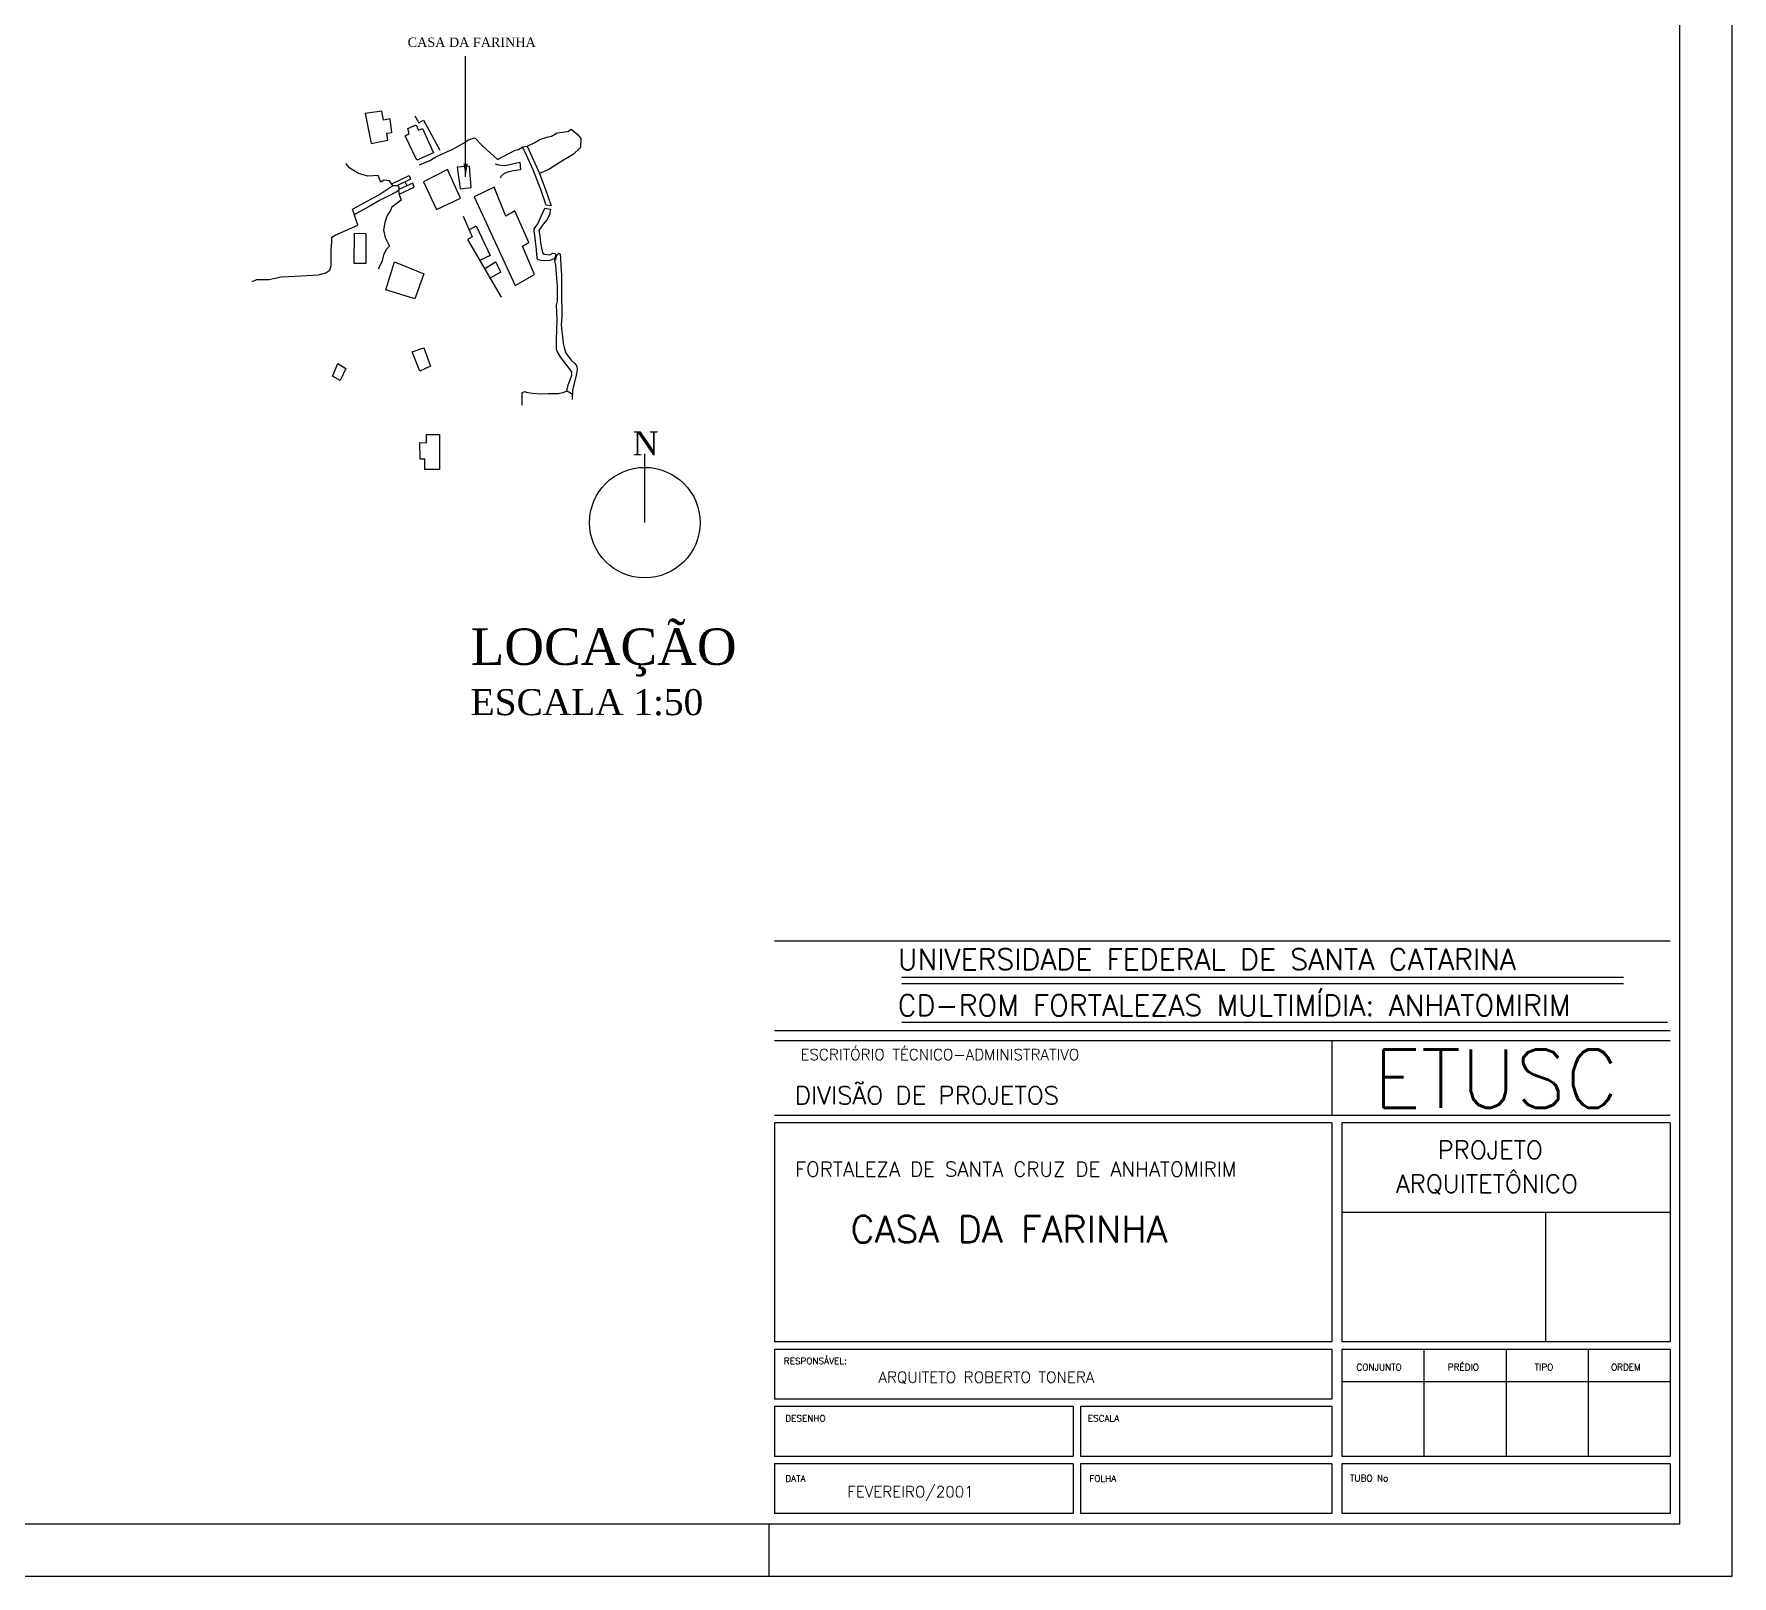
# Model space of a CAD drawing. Extents: x -1236 to 1911, y -280 to 323.
# Drawn here: x -721.8 to -395.5, y -271 to 25.3 of the extents above; entities that cross this region are included whole.
import ezdxf

# ---------------------------------------------------------------- set-up
doc = ezdxf.new("R2010")
doc.units = 0
doc.header["$MEASUREMENT"] = 0
for name, color, linetype in [('CONTINENTE', 1, 'CONTINUOUS'), ('MARGEMINT', 6, 'CONTINUOUS'), ('MARGEMTEXT', 1, 'CONTINUOUS'), ('MARGEXT', 2, 'CONTINUOUS'), ('MARGINT', 6, 'CONTINUOUS'), ('TEXT1', 3, 'CONTINUOUS'), ('TEXT2', 6, 'CONTINUOUS'), ('TEXTOS', 3, 'CONTINUOUS')]:
    doc.layers.add(name, color=color, linetype=linetype)
doc.styles.add('ROMANS', font='romans')
doc.dimstyles.get("Standard").update_dxf_attribs({"dimtxt": 0.18, "dimasz": 0.18, "dimexe": 0.18, "dimexo": 0.0625, "dimgap": 0.09, "dimtad": 0, "dimtih": 1, "dimtoh": 1, "dimdec": 4, "dimzin": 0, "dimdsep": 46, "dimtxsty": 'STANDARD', "dimcen": 0.09, "dimadec": 0, "dimazin": 0, "dimtfac": 1, "dimtdec": 4, "dimtofl": 0, "dimtmove": 0, "dimatfit": 3, "dimfxl": 1, "dimtolj": 1, "dimtzin": 0, "dimarcsym": 0})

msp = doc.modelspace()

# ---------------------------------------------------------------- linework, layer by layer
at = {"layer": 'CONTINENTE'}
msp.add_line((-604.432139, -68.570651), (-604.432139, -55.382515), dxfattribs=at)
for points in [[(-658.132803, 10.041551), (-657.039754, 4.270076), (-653.838678, 4.89402), (-653.994831, 6.297892), (-653.05793, 6.375884), (-653.370228, 9.027642), (-654.619429, 8.793664), (-654.931727, 10.509506), (-658.132803, 10.041551)], [(-649.700705, 6.219898), (-649.934929, 7.155812), (-648.37343, 7.857748), (-647.904979, 6.843842), (-647.124228, 7.155812), (-645.016205, 2.47624), (-648.217281, 1.072368), (-650.481453, 5.751942), (-649.700705, 6.219898)], [(-648.607653, 9.573592), (-647.826905, 8.247714), (-646.968079, 8.793664), (-643.845081, 3.02219)], [(-647.719773, 0.16606), (-645.7345, 0.998996), (-644.463927, 1.752607), (-641.168374, 3.259827), (-638.944868, 4.529065), (-638.230171, 5.044694), (-637.078711, 5.362004), (-635.609612, 3.815119), (-632.711112, 1.236978), (-629.33615, 3.021845), (-628.700863, 3.101173), (-627.867046, 3.616802), (-627.033233, 3.775456), (-625.703205, 4.410075), (-624.591452, 5.044694), (-623.241465, 5.480994), (-622.367945, 5.718976), (-621.256192, 6.313932), (-619.747386, 6.551915), (-619.072393, 6.670907), (-618.556223, 7.027879), (-617.484176, 6.115613), (-616.690067, 5.243012), (-616.809183, 3.537474), (-618.198873, 2.188909), (-620.382672, 0.880006), (-622.884115, -0.746206), (-624.631159, -1.499815)], [(-627.059774, 3.770406), (-624.631159, -1.499815), (-623.596203, -4.340305), (-622.40504, -7.672055), (-623.357969, -7.553063), (-624.315934, -4.723547), (-625.904154, -0.796841), (-627.49237, 2.733228), (-627.92363, 3.581811)], [(-679.850812, -22.227854), (-678.958864, -21.845992), (-676.665284, -21.845992), (-674.244284, -21.336844), (-671.695863, -21.209557), (-669.402283, -21.082268), (-667.108704, -20.954982), (-665.707073, -20.573122), (-664.942545, -20.063974), (-664.687703, -19.172964), (-664.687703, -16.24536), (-664.560283, -14.590629), (-664.560283, -13.699619), (-663.923176, -13.317759), (-659.590862, -11.408452), (-660.610231, -8.353562), (-655.513385, -5.553248), (-653.602071, -4.280376), (-652.837543, -3.771227), (-653.474651, -2.88022), (-654.49402, -2.752931), (-655.131123, -3.134793), (-655.640806, -1.861923), (-657.679544, -1.989209), (-659.463441, -1.480061), (-661.119913, -0.461764), (-661.884441, 0.429246)], [(-633.207533, 0.404042), (-632.53254, 0.16606), (-631.460494, 0.047068), (-630.388447, 0.245387), (-629.316401, 0.523032), (-628.442881, 0.681687), (-628.284058, -0.785869), (-629.634044, -0.984188), (-630.586974, -1.182506), (-631.460494, -1.499815), (-632.01637, -2.015444), (-632.214897, -2.372416)], [(-653.033116, -3.497715), (-649.7208, -1.881103), (-649.437494, -2.566282), (-651.972343, -3.771227)], [(-650.117563, -3.864224), (-650.503181, -3.072858)], [(-646.958428, -3.106262), (-644.460029, -8.409778), (-639.853606, -6.225976), (-642.352006, -0.688481), (-646.958428, -3.106262)], [(-640.478205, -0.298517), (-639.931681, -4.43214), (-637.823657, -4.198162), (-638.135955, -0.064539), (-640.478205, -0.298517)], [(-652.837543, -3.771227), (-652.455281, -3.771227), (-651.945595, -3.771227), (-651.690754, -4.025803), (-651.690754, -4.662238), (-652.20044, -5.044099), (-655.385964, -6.698831), (-657.424703, -7.844414), (-659.973124, -9.244573), (-660.2535, -9.422628)], [(-651.761997, -4.715614), (-651.642929, -5.524042), (-651.252553, -6.615942), (-652.033305, -7.161892), (-653.048279, -7.94182), (-653.282502, -8.565764), (-653.907105, -9.57967), (-654.375555, -10.90555), (-654.609778, -12.387414), (-654.297481, -13.791287), (-653.672878, -15.039173), (-653.516729, -15.429137), (-654.063254, -16.053081), (-654.609778, -17.144981), (-654.92208, -18.236881), (-655.468604, -19.484767), (-655.624753, -19.874731)], [(-651.657385, -5.425891), (-648.721773, -4.130278), (-649.005078, -3.370621), (-651.690754, -4.562238)], [(-637.199055, -5.991998), (-629.313482, -22.994448), (-625.643959, -20.888639), (-627.908131, -15.429137), (-626.737008, -14.727201), (-629.391556, -8.643756), (-631.109208, -9.657664), (-633.373384, -4.12017), (-637.199055, -5.991998)], [(-639.307082, -9.657664), (-637.58943, -13.635301), (-638.526331, -14.181251), (-632.046108, -25.25624)], [(-623.639225, -8.162262), (-622.567175, -8.360582), (-622.765705, -9.391838), (-623.202465, -10.343766), (-623.956868, -11.216367), (-624.393628, -11.850986), (-624.790681, -12.445941), (-624.592154, -13.437534), (-624.473038, -14.746437), (-624.274511, -15.85702), (-623.996571, -16.769284), (-623.678928, -17.007266), (-622.686291, -17.086593), (-622.090712, -16.769284), (-621.653952, -16.848611), (-621.534835, -17.324575), (-621.852478, -17.879867), (-622.884818, -18.236841), (-624.353921, -18.197179), (-624.989207, -18.078186), (-625.108324, -17.760877), (-625.227441, -16.17433), (-625.584791, -13.358207), (-625.664201, -12.485605), (-625.703908, -12.088969), (-624.989207, -11.13704), (-624.274511, -9.550493), (-623.639225, -8.162262)], [(-660.289878, -13.031066), (-660.356686, -18.70349), (-657.951715, -18.70349), (-657.951715, -13.097799), (-660.289878, -13.031066)], [(-638.174006, -12.281575), (-636.808683, -11.529492), (-634.154131, -17.222973), (-636.181057, -18.189427)], [(-652.501755, -18.470859), (-646.880354, -20.732653), (-648.598005, -25.568212), (-654.219403, -23.852367), (-652.501755, -18.470859)], [(-635.25052, -19.779757), (-633.139157, -18.470859), (-632.124182, -20.420681), (-634.175745, -21.616594)], [(-621.688818, -18.225131), (-621.490291, -17.788829), (-621.410877, -17.392192), (-621.252058, -17.114548), (-620.934414, -16.797238), (-620.696181, -16.995555), (-620.656474, -17.709502), (-620.537357, -19.335714), (-620.457948, -20.961926), (-620.418241, -22.865783), (-620.418241, -25.483587), (-620.338831, -27.585763), (-620.378538, -28.973994), (-620.497655, -30.560541), (-620.378534, -31.785569), (-620.259417, -32.816825), (-620.100598, -34.125727), (-619.941774, -34.919001), (-619.584424, -35.989922), (-618.591787, -37.338487), (-617.877091, -37.973106), (-617.480034, -38.488735), (-617.400624, -39.202682), (-617.599151, -40.233937), (-617.996204, -41.82829), (-618.313847, -43.176857), (-618.393257, -44.882397)], [(-619.4256, -43.295847), (-619.147664, -42.105936), (-618.790314, -41.114343), (-618.472671, -40.241742), (-618.472671, -39.607123), (-619.50501, -38.258558), (-620.537354, -36.870327), (-621.17264, -35.759744), (-621.410873, -35.283778), (-621.410873, -34.649159), (-621.410873, -34.133532), (-621.410873, -33.459248), (-621.291823, -29.623477), (-621.371233, -26.807351), (-621.212409, -26.014078), (-621.212409, -23.118627), (-621.410493, -20.835434), (-621.52961, -19.129894), (-621.688818, -18.225131)], [(-649.157687, -35.777476), (-646.860597, -35.012583), (-645.602665, -38.509232), (-647.626294, -39.438028), (-649.157687, -35.777476)], [(-663.432465, -38.017516), (-661.84638, -38.946312), (-662.940233, -41.240988), (-664.416934, -40.42146), (-663.432465, -38.017516)], [(-618.351046, -43.975794), (-619.028547, -43.494167), (-619.4256, -43.295847), (-620.180004, -43.613157), (-621.09323, -43.811476), (-621.847633, -43.851139), (-622.999093, -43.851139), (-624.388783, -43.890804), (-625.977003, -43.771811), (-626.850523, -43.613157), (-627.565219, -43.414839), (-628.081393, -43.613157), (-628.081393, -44.644415), (-628.081393, -45.99298)], [(-647.595528, -56.377568), (-647.645755, -53.166453), (-646.390094, -53.216626), (-646.390094, -51.661243), (-643.878767, -51.661243), (-643.878767, -58.384512), (-646.691451, -58.384512), (-646.691451, -56.377568), (-647.595528, -56.377568)]]:
    msp.add_lwpolyline(points, dxfattribs=at)
msp.add_circle((-604.432139, -68.570651), 10.615362, dxfattribs=at)
at = {"layer": 'MARGEMINT'}
for p, q in [((-407.368844, -149.027318), (-579.499991, -149.027318)), ((-407.368844, -166.240433), (-579.499991, -166.240433)), ((-407.368844, -168.153001), (-579.499991, -168.153001)), ((-407.368844, -182.497263), (-579.499991, -182.497263))]:
    msp.add_line(p, q, dxfattribs=at)
at = {"layer": 'MARGEMTEXT'}
for p, q in [((-472.396166, -168.153001), (-472.396166, -182.497263)), ((-472.396166, -183.93169), (-579.499991, -183.93169)), ((-579.499991, -183.93169), (-579.499991, -226.008192)), ((-472.396166, -183.93169), (-472.396166, -226.008192)), ((-407.368844, -183.93169), (-470.483598, -183.93169)), ((-470.483598, -183.93169), (-470.483598, -226.008192)), ((-407.368844, -183.93169), (-407.368844, -226.008192)), ((-407.368844, -201.144804), (-470.483598, -201.144804)), ((-431.320183, -201.144804), (-431.320183, -226.008192)), ((-472.396166, -226.008192), (-579.499991, -226.008192)), ((-472.396166, -227.442619), (-579.499991, -227.442619)), ((-579.499991, -227.442619), (-579.499991, -237.00546)), ((-472.396166, -227.442619), (-472.396166, -237.00546)), ((-407.368844, -226.008192), (-470.483598, -226.008192)), ((-470.483598, -227.442619), (-470.483598, -248.002728)), ((-407.368844, -227.442619), (-470.483598, -227.442619)), ((-454.704909, -227.442619), (-454.704909, -248.002728)), ((-438.926221, -227.442619), (-438.926221, -248.002728)), ((-423.147532, -227.442619), (-423.147532, -248.002728)), ((-407.368844, -227.442619), (-407.368844, -248.002728)), ((-407.368844, -233.658466), (-470.483598, -233.658466)), ((-472.396166, -237.00546), (-579.499991, -237.00546)), ((-522.122942, -238.439886), (-579.499991, -238.439886)), ((-579.499991, -238.439886), (-579.499991, -248.002728)), ((-522.122942, -238.439886), (-522.122942, -248.002728)), ((-472.396166, -238.439886), (-520.688516, -238.439886)), ((-520.688516, -238.439886), (-520.688516, -248.002728)), ((-472.396166, -238.439886), (-472.396166, -248.002728)), ((-522.122942, -248.002728), (-579.499991, -248.002728)), ((-522.122942, -249.437154), (-579.499991, -249.437154)), ((-579.499991, -249.437154), (-579.499991, -258.999996)), ((-522.122942, -249.437154), (-522.122942, -258.999996)), ((-472.396166, -248.002728), (-520.688516, -248.002728)), ((-472.396166, -249.437154), (-520.688516, -249.437154)), ((-520.688516, -249.437154), (-520.688516, -258.999996)), ((-472.396166, -249.437154), (-472.396166, -258.999996)), ((-407.368844, -248.002728), (-470.483598, -248.002728)), ((-407.368844, -249.437154), (-470.483598, -249.437154)), ((-470.483598, -249.437154), (-470.483598, -258.999996)), ((-407.368844, -249.437154), (-407.368844, -258.999996)), ((-522.122942, -258.999996), (-579.499991, -258.999996)), ((-472.396166, -258.999996), (-520.688516, -258.999996)), ((-407.368844, -258.999996), (-470.483598, -258.999996))]:
    msp.add_line(p, q, dxfattribs=at)
at = {"layer": 'MARGEXT'}
for p, q in [((-395.5, -271), (-395.5, 323)), ((-580.5, -271), (-580.5, -261)), ((-1236.5, -271), (-395.5, -271))]:
    msp.add_line(p, q, dxfattribs=at)
at = {"layer": 'MARGINT'}
for p, q in [((-405.5, -261), (-405.5, 313)), ((-1211.5, -261), (-405.5, -261))]:
    msp.add_line(p, q, dxfattribs=at)
at = {"layer": 'TEXT1'}
for p, q in [((-416.368844, -155.970146), (-555.030046, -155.970146)), ((-416.368844, -157.175266), (-555.030046, -157.175266)), ((-407.870101, -164.603456), (-555.030046, -164.603456))]:
    msp.add_line(p, q, dxfattribs=at)

# ---------------------------------------------------------------- texts
at = {"layer": 'CONTINENTE', "attachment_point": 1}
for s, insert, char_height, width in [('\\fTimes New Roman|b0|i0|c0|p18;N', (-606.789643, -51.04927), 4.6, 8.10982), ('\\fTimes New Roman|b0|i0|c0|p18;LOCAÇÃO\\P\\H5;ESCALA 1:50', (-637.883807, -88.90184), 7, 184.7057)]:
    msp.add_mtext(s, dxfattribs=dict(at, insert=insert, char_height=char_height, width=width))
at = {"layer": 'TEXT1', "style": 'ROMANS'}
for s, height, p in [('UNIVERSIDADE FEDERAL DE SANTA CATARINA', 4.01639344, (-555.810558, -154.517998)), ('CD-ROM FORTALEZAS MULTIMÍDIA: ANHATOMIRIM', 4.01639344, (-555.835229, -163.361082)), ('ESCRITÓRIO TÉCNICO-ADMINISTRATIVO', 2.12233962, (-574.518078, -171.85044)), ('DIVISÃO DE PROJETOS', 3.44262295, (-575.57996, -180.339799)), ('PROJETO', 3.442623, (-452.07996, -190.839799)), ('FORTALEZA DE SANTA CRUZ DE ANHATOMIRIM', 2.78852459, (-575.57796, -194.205821)), ('ARQUITETÔNICO', 3.44262295, (-460.07996, -197.339799)), ('CASA DA FARINHA', 5.16393443, (-564.905341, -206.935986)), ('RESPONSÁVEL:', 1.2431694, (-577.703727, -230.288371)), ('CONJUNTO  ', 1.2431694, (-467.664976, -231.474358)), ('PRÉDIO', 1.2431694, (-450.110341, -231.474358)), ('TIPO', 1.2431694, (-433.419042, -231.474358)), ('ORDEM', 1.2431694, (-418.742214, -231.474358)), ('ARQUITETO ROBERTO TONERA', 2.12233962, (-559.518078, -233.85044)), ('DESENHO                       ', 1.2431694, (-577.420706, -241.325179)), ('ESCALA', 1.2431694, (-519.288959, -241.325179)), ('DATA                              ', 1.2431694, (-577.420706, -252.893058)), ('FEVEREIRO/2001', 2.12233962, (-565.518078, -255.85044)), ('FOLHA', 1.2431694, (-519.001178, -252.893058)), ('TUBO No', 1.2431694, (-468.901522, -252.805063))]:
    msp.add_text(s, height=height, dxfattribs=at).set_placement(p)
at = {"layer": 'TEXT2', "style": 'ROMANS'}
msp.add_text('ETUSC', height=11.1926018, dxfattribs=at).set_placement((-464.388107, -181.005301))
at = {"layer": 'TEXTOS', "insert": (-649.999835, 24.639939), "char_height": 1.8, "width": 25.13656, "attachment_point": 1}
msp.add_mtext('\\fTimes New Roman|b0|i0|c0|p18;CASA DA FARINHA', dxfattribs=at)

# ---------------------------------------------------------------- leaders
at = {"layer": 'TEXTOS'}
msp.add_leader([(-638.86235, -2.094891), (-638.86235, 21.071523)], dimstyle='STANDARD', override={"dimtxt": 2.5, "dimasz": 2.5, "dimexe": 1.25, "dimexo": 0.625, "dimgap": 0.625, "dimtad": 1, "dimtih": 0, "dimtoh": 0, "dimzin": 8, "dimcen": 2.5, "dimtofl": 1}, dxfattribs=at)

doc.saveas('drawing.dxf')
